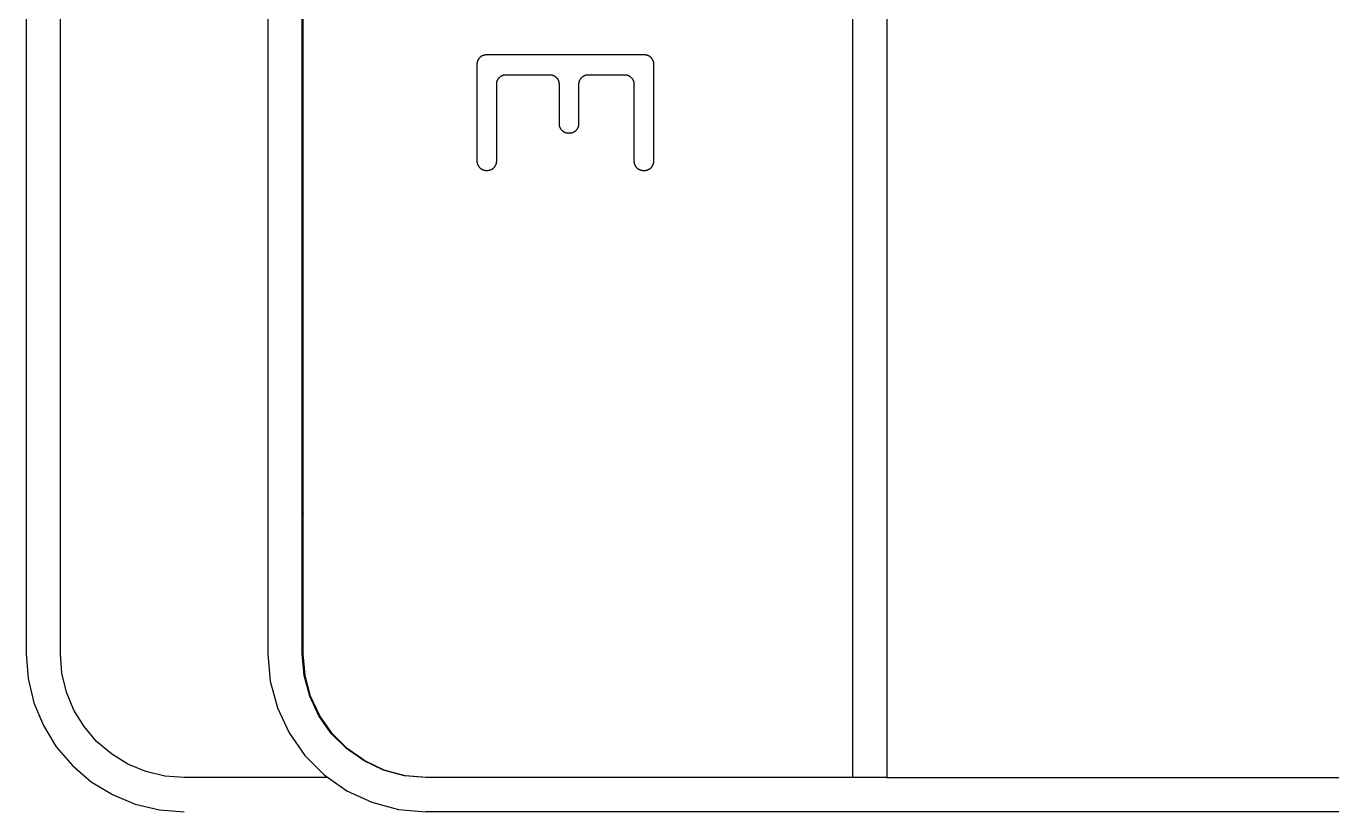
# Model space of a CAD drawing. Header units: millimetres. Extents: x 1287 to 5317, y -239 to 2577.
# Drawn here: x 3281.3 to 3471.4, y 557.6 to 672.1 of the extents above; entities that cross this region are included whole.
import ezdxf

# ---------------------------------------------------------------- set-up
doc = ezdxf.new("R2010")
doc.units = ezdxf.units.MM
doc.header["$MEASUREMENT"] = 0
doc.layers.add('Utwórz2D linie widoczne', color=7, linetype='Continuous', true_color=0x000000)

msp = doc.modelspace()

# ---------------------------------------------------------------- linework, layer by layer
at = {"layer": 'Utwórz2D linie widoczne'}
for p, q in [((3401.61, 932.65), (3401.61, 562.65)), ((3406.61, 932.65), (3406.61, 562.65)), ((3316.46, 914.65), (3316.46, 580.65)), ((3321.46, 580.65), (3321.46, 914.65)), ((3321.61, 580.65), (3321.61, 914.65)), ((3281.26, 869.65), (3281.26, 625.65)), ((3286.26, 625.65), (3286.26, 869.65)), ((3347.21, 667.37), (3347.19, 667.33)), ((3347.24, 667.4), (3347.21, 667.37)), ((3347.27, 667.44), (3347.24, 667.4)), ((3347.31, 667.47), (3347.27, 667.44)), ((3347.34, 667.5), (3347.31, 667.47)), ((3347.37, 667.53), (3347.34, 667.5)), ((3347.41, 667.56), (3347.37, 667.53)), ((3347.45, 667.59), (3347.41, 667.56)), ((3347.48, 667.62), (3347.45, 667.59)), ((3347.52, 667.64), (3347.48, 667.62)), ((3347.56, 667.67), (3347.52, 667.64)), ((3347.6, 667.69), (3347.56, 667.67)), ((3347.64, 667.71), (3347.6, 667.69)), ((3347.68, 667.74), (3347.64, 667.71)), ((3347.73, 667.75), (3347.68, 667.74)), ((3347.77, 667.77), (3347.73, 667.75)), ((3347.81, 667.79), (3347.77, 667.77)), ((3347.86, 667.8), (3347.81, 667.79)), ((3347.9, 667.82), (3347.86, 667.8)), ((3347.95, 667.83), (3347.9, 667.82)), ((3347.99, 667.84), (3347.95, 667.83)), ((3348.04, 667.85), (3347.99, 667.84)), ((3348.08, 667.85), (3348.04, 667.85)), ((3348.13, 667.86), (3348.08, 667.85)), ((3348.17, 667.86), (3348.13, 667.86)), ((3348.22, 667.87), (3348.17, 667.86)), ((3348.27, 667.87), (3348.22, 667.87)), ((3371.3, 667.87), (3348.27, 667.87)), ((3371.35, 667.87), (3371.3, 667.87)), ((3371.4, 667.86), (3371.35, 667.87)), ((3371.44, 667.86), (3371.4, 667.86)), ((3371.49, 667.85), (3371.44, 667.86)), ((3371.53, 667.85), (3371.49, 667.85)), ((3371.58, 667.84), (3371.53, 667.85)), ((3371.63, 667.83), (3371.58, 667.84)), ((3371.67, 667.82), (3371.63, 667.83)), ((3371.71, 667.8), (3371.67, 667.82)), ((3371.76, 667.79), (3371.71, 667.8)), ((3371.8, 667.77), (3371.76, 667.79)), ((3371.85, 667.75), (3371.8, 667.77)), ((3371.89, 667.74), (3371.85, 667.75)), ((3371.93, 667.71), (3371.89, 667.74)), ((3371.97, 667.69), (3371.93, 667.71)), ((3372.01, 667.67), (3371.97, 667.69)), ((3372.05, 667.64), (3372.01, 667.67)), ((3372.09, 667.62), (3372.05, 667.64)), ((3372.12, 667.59), (3372.09, 667.62)), ((3372.16, 667.56), (3372.12, 667.59)), ((3372.2, 667.53), (3372.16, 667.56)), ((3372.23, 667.5), (3372.2, 667.53)), ((3372.26, 667.47), (3372.23, 667.5)), ((3372.3, 667.44), (3372.26, 667.47)), ((3372.33, 667.4), (3372.3, 667.44)), ((3372.36, 667.37), (3372.33, 667.4)), ((3372.39, 667.33), (3372.36, 667.37)), ((3346.92, 666.65), (3346.91, 666.6)), ((3346.91, 666.6), (3346.91, 666.56)), ((3346.91, 666.56), (3346.91, 666.51)), ((3346.91, 666.51), (3346.91, 652.41)), ((3346.93, 666.74), (3346.92, 666.69)), ((3346.92, 666.69), (3346.92, 666.65)), ((3346.94, 666.79), (3346.93, 666.74)), ((3346.95, 666.83), (3346.94, 666.79)), ((3346.96, 666.88), (3346.95, 666.83)), ((3346.97, 666.92), (3346.96, 666.88)), ((3346.99, 666.96), (3346.97, 666.92)), ((3347, 667.01), (3346.99, 666.96)), ((3347.02, 667.05), (3347, 667.01)), ((3347.04, 667.09), (3347.02, 667.05)), ((3347.06, 667.13), (3347.04, 667.09)), ((3347.08, 667.17), (3347.06, 667.13)), ((3347.11, 667.21), (3347.08, 667.17)), ((3347.13, 667.25), (3347.11, 667.21)), ((3347.16, 667.29), (3347.13, 667.25)), ((3347.19, 667.33), (3347.16, 667.29)), ((3372.41, 667.29), (3372.39, 667.33)), ((3372.44, 667.25), (3372.41, 667.29)), ((3372.46, 667.21), (3372.44, 667.25)), ((3372.49, 667.17), (3372.46, 667.21)), ((3372.51, 667.13), (3372.49, 667.17)), ((3372.53, 667.09), (3372.51, 667.13)), ((3372.55, 667.05), (3372.53, 667.09)), ((3372.57, 667.01), (3372.55, 667.05)), ((3372.58, 666.96), (3372.57, 667.01)), ((3372.6, 666.92), (3372.58, 666.96)), ((3372.61, 666.88), (3372.6, 666.92)), ((3372.62, 666.83), (3372.61, 666.88)), ((3372.63, 666.79), (3372.62, 666.83)), ((3372.64, 666.74), (3372.63, 666.79)), ((3372.65, 666.69), (3372.64, 666.74)), ((3372.66, 666.65), (3372.65, 666.69)), ((3372.66, 666.6), (3372.66, 666.65)), ((3372.66, 666.56), (3372.66, 666.6)), ((3372.66, 666.51), (3372.66, 666.56)), ((3372.66, 652.41), (3372.66, 666.51)), ((3349.78, 663.77), (3349.79, 663.81)), ((3349.78, 663.72), (3349.78, 663.77)), ((3349.78, 663.67), (3349.78, 663.72)), ((3349.78, 663.63), (3349.78, 663.67)), ((3349.78, 652.41), (3349.78, 663.63)), ((3349.79, 663.81), (3349.8, 663.86)), ((3349.8, 663.9), (3349.81, 663.95)), ((3349.8, 663.86), (3349.8, 663.9)), ((3349.81, 663.95), (3349.83, 663.99)), ((3349.83, 663.99), (3349.84, 664.04)), ((3349.84, 664.04), (3349.85, 664.08)), ((3349.85, 664.08), (3349.87, 664.12)), ((3349.87, 664.12), (3349.89, 664.17)), ((3349.89, 664.17), (3349.91, 664.21)), ((3349.91, 664.21), (3349.93, 664.25)), ((3349.93, 664.25), (3349.95, 664.29)), ((3349.95, 664.29), (3349.97, 664.33)), ((3349.97, 664.33), (3350, 664.37)), ((3350, 664.37), (3350.02, 664.41)), ((3350.02, 664.41), (3350.05, 664.45)), ((3350.05, 664.45), (3350.08, 664.48)), ((3350.08, 664.48), (3350.11, 664.52)), ((3350.11, 664.52), (3350.14, 664.55)), ((3350.14, 664.55), (3350.17, 664.59)), ((3350.17, 664.59), (3350.21, 664.62)), ((3350.21, 664.62), (3350.24, 664.65)), ((3350.24, 664.65), (3350.28, 664.68)), ((3350.28, 664.68), (3350.31, 664.71)), ((3350.31, 664.71), (3350.35, 664.74)), ((3350.35, 664.74), (3350.39, 664.76)), ((3350.39, 664.76), (3350.43, 664.79)), ((3350.43, 664.79), (3350.47, 664.81)), ((3350.47, 664.81), (3350.51, 664.83)), ((3350.51, 664.83), (3350.55, 664.85)), ((3350.55, 664.85), (3350.59, 664.87)), ((3350.59, 664.87), (3350.64, 664.89)), ((3350.64, 664.89), (3350.68, 664.91)), ((3350.68, 664.91), (3350.72, 664.92)), ((3350.72, 664.92), (3350.77, 664.93)), ((3350.77, 664.93), (3350.81, 664.95)), ((3350.81, 664.95), (3350.86, 664.96)), ((3350.86, 664.96), (3350.9, 664.96)), ((3350.9, 664.96), (3350.95, 664.97)), ((3350.95, 664.97), (3351, 664.98)), ((3351, 664.98), (3351.04, 664.98)), ((3351.04, 664.98), (3351.09, 664.98)), ((3351.09, 664.98), (3351.13, 664.98)), ((3351.13, 664.98), (3357.5, 664.98)), ((3357.5, 664.98), (3357.55, 664.98)), ((3357.55, 664.98), (3357.6, 664.98)), ((3357.6, 664.98), (3357.64, 664.98)), ((3357.64, 664.98), (3357.69, 664.97)), ((3357.69, 664.97), (3357.73, 664.96)), ((3357.73, 664.96), (3357.78, 664.96)), ((3357.78, 664.96), (3357.83, 664.95)), ((3357.83, 664.95), (3357.87, 664.93)), ((3357.87, 664.93), (3357.91, 664.92)), ((3357.91, 664.92), (3357.96, 664.91)), ((3357.96, 664.91), (3358, 664.89)), ((3358, 664.89), (3358.04, 664.87)), ((3358.04, 664.87), (3358.09, 664.85)), ((3358.09, 664.85), (3358.13, 664.83)), ((3358.13, 664.83), (3358.17, 664.81)), ((3358.17, 664.81), (3358.21, 664.79)), ((3358.21, 664.79), (3358.25, 664.76)), ((3358.25, 664.76), (3358.29, 664.74)), ((3358.29, 664.74), (3358.32, 664.71)), ((3358.32, 664.71), (3358.36, 664.68)), ((3358.36, 664.68), (3358.4, 664.65)), ((3358.4, 664.65), (3358.43, 664.62)), ((3358.43, 664.62), (3358.46, 664.59)), ((3358.46, 664.59), (3358.5, 664.55)), ((3358.5, 664.55), (3358.53, 664.52)), ((3358.53, 664.52), (3358.56, 664.48)), ((3358.56, 664.48), (3358.59, 664.45)), ((3358.59, 664.45), (3358.61, 664.41)), ((3358.61, 664.41), (3358.64, 664.37)), ((3358.64, 664.37), (3358.66, 664.33)), ((3358.66, 664.33), (3358.69, 664.29)), ((3358.69, 664.29), (3358.71, 664.25)), ((3358.71, 664.25), (3358.73, 664.21)), ((3358.73, 664.21), (3358.75, 664.17)), ((3358.75, 664.17), (3358.77, 664.12)), ((3358.77, 664.12), (3358.78, 664.08)), ((3358.78, 664.08), (3358.8, 664.04)), ((3358.8, 664.04), (3358.81, 663.99)), ((3358.81, 663.99), (3358.82, 663.95)), ((3358.82, 663.95), (3358.83, 663.9)), ((3358.83, 663.9), (3358.84, 663.86)), ((3358.84, 663.86), (3358.85, 663.81)), ((3358.85, 663.81), (3358.85, 663.77)), ((3358.85, 663.77), (3358.86, 663.72)), ((3358.86, 663.72), (3358.86, 663.67)), ((3358.86, 663.67), (3358.86, 663.63)), ((3358.86, 663.63), (3358.86, 657.86)), ((3361.76, 663.72), (3361.77, 663.77)), ((3361.76, 663.67), (3361.76, 663.72)), ((3361.76, 663.63), (3361.76, 663.67)), ((3361.76, 657.86), (3361.76, 663.63)), ((3361.77, 663.81), (3361.78, 663.86)), ((3361.77, 663.77), (3361.77, 663.81)), ((3361.78, 663.86), (3361.79, 663.9)), ((3361.79, 663.9), (3361.8, 663.95)), ((3361.8, 663.95), (3361.81, 663.99)), ((3361.81, 663.99), (3361.82, 664.04)), ((3361.82, 664.04), (3361.84, 664.08)), ((3361.84, 664.08), (3361.85, 664.12)), ((3361.85, 664.12), (3361.87, 664.17)), ((3361.87, 664.17), (3361.89, 664.21)), ((3361.89, 664.21), (3361.91, 664.25)), ((3361.91, 664.25), (3361.93, 664.29)), ((3361.93, 664.29), (3361.96, 664.33)), ((3361.96, 664.33), (3361.98, 664.37)), ((3361.98, 664.37), (3362.01, 664.41)), ((3362.01, 664.41), (3362.04, 664.45)), ((3362.04, 664.45), (3362.06, 664.48)), ((3362.06, 664.48), (3362.09, 664.52)), ((3362.09, 664.52), (3362.12, 664.55)), ((3362.12, 664.55), (3362.16, 664.59)), ((3362.16, 664.59), (3362.19, 664.62)), ((3362.19, 664.62), (3362.22, 664.65)), ((3362.22, 664.65), (3362.26, 664.68)), ((3362.26, 664.68), (3362.3, 664.71)), ((3362.3, 664.71), (3362.33, 664.74)), ((3362.33, 664.74), (3362.37, 664.76)), ((3362.37, 664.76), (3362.41, 664.79)), ((3362.41, 664.79), (3362.45, 664.81)), ((3362.45, 664.81), (3362.49, 664.83)), ((3362.49, 664.83), (3362.53, 664.85)), ((3362.53, 664.85), (3362.58, 664.87)), ((3362.58, 664.87), (3362.62, 664.89)), ((3362.62, 664.89), (3362.66, 664.91)), ((3362.66, 664.91), (3362.71, 664.92)), ((3362.71, 664.92), (3362.75, 664.93)), ((3362.75, 664.93), (3362.8, 664.95)), ((3362.8, 664.95), (3362.84, 664.96)), ((3362.84, 664.96), (3362.89, 664.96)), ((3362.89, 664.96), (3362.93, 664.97)), ((3362.93, 664.97), (3362.98, 664.98)), ((3362.98, 664.98), (3363.02, 664.98)), ((3363.02, 664.98), (3363.07, 664.98)), ((3363.07, 664.98), (3363.12, 664.98)), ((3363.12, 664.98), (3368.41, 664.98)), ((3368.41, 664.98), (3368.45, 664.98)), ((3368.45, 664.98), (3368.5, 664.98)), ((3368.5, 664.98), (3368.55, 664.98)), ((3368.55, 664.98), (3368.59, 664.97)), ((3368.59, 664.97), (3368.64, 664.96)), ((3368.64, 664.96), (3368.68, 664.96)), ((3368.68, 664.96), (3368.73, 664.95)), ((3368.73, 664.95), (3368.77, 664.93)), ((3368.77, 664.93), (3368.82, 664.92)), ((3368.82, 664.92), (3368.86, 664.91)), ((3368.86, 664.91), (3368.91, 664.89)), ((3368.91, 664.89), (3368.95, 664.87)), ((3368.95, 664.87), (3368.99, 664.85)), ((3368.99, 664.85), (3369.03, 664.83)), ((3369.03, 664.83), (3369.07, 664.81)), ((3369.07, 664.81), (3369.11, 664.79)), ((3369.11, 664.79), (3369.15, 664.76)), ((3369.15, 664.76), (3369.19, 664.74)), ((3369.19, 664.74), (3369.23, 664.71)), ((3369.23, 664.71), (3369.26, 664.68)), ((3369.26, 664.68), (3369.3, 664.65)), ((3369.3, 664.65), (3369.33, 664.62)), ((3369.33, 664.62), (3369.37, 664.59)), ((3369.37, 664.59), (3369.4, 664.55)), ((3369.4, 664.55), (3369.43, 664.52)), ((3369.43, 664.52), (3369.46, 664.48)), ((3369.46, 664.48), (3369.49, 664.45)), ((3369.49, 664.45), (3369.52, 664.41)), ((3369.52, 664.41), (3369.54, 664.37)), ((3369.54, 664.37), (3369.57, 664.33)), ((3369.57, 664.33), (3369.59, 664.29)), ((3369.59, 664.29), (3369.61, 664.25)), ((3369.61, 664.25), (3369.63, 664.21)), ((3369.63, 664.21), (3369.65, 664.17)), ((3369.65, 664.17), (3369.67, 664.12)), ((3369.67, 664.12), (3369.69, 664.08)), ((3369.69, 664.08), (3369.7, 664.04)), ((3369.7, 664.04), (3369.71, 663.99)), ((3369.71, 663.99), (3369.73, 663.95)), ((3369.73, 663.95), (3369.74, 663.9)), ((3369.74, 663.9), (3369.75, 663.86)), ((3369.75, 663.86), (3369.75, 663.81)), ((3369.75, 663.81), (3369.76, 663.77)), ((3369.76, 663.77), (3369.76, 663.72)), ((3369.76, 663.72), (3369.76, 663.67)), ((3369.76, 663.67), (3369.76, 663.63)), ((3369.76, 663.63), (3369.76, 652.41)), ((3358.86, 657.86), (3358.86, 657.81)), ((3361.76, 657.81), (3361.76, 657.86)), ((3358.86, 657.81), (3358.87, 657.77)), ((3358.87, 657.77), (3358.87, 657.72)), ((3358.87, 657.72), (3358.87, 657.67)), ((3358.87, 657.67), (3358.88, 657.63)), ((3358.88, 657.63), (3358.89, 657.58)), ((3358.89, 657.58), (3358.9, 657.54)), ((3358.9, 657.54), (3358.91, 657.49)), ((3358.91, 657.49), (3358.93, 657.45)), ((3358.93, 657.45), (3358.94, 657.4)), ((3358.94, 657.4), (3358.96, 657.36)), ((3358.96, 657.36), (3358.97, 657.32)), ((3358.97, 657.32), (3358.99, 657.27)), ((3358.99, 657.27), (3359.01, 657.23)), ((3359.01, 657.23), (3359.04, 657.19)), ((3359.04, 657.19), (3359.06, 657.15)), ((3359.06, 657.15), (3359.08, 657.11)), ((3359.08, 657.11), (3359.11, 657.07)), ((3359.11, 657.07), (3359.14, 657.04)), ((3359.14, 657.04), (3359.17, 657)), ((3359.17, 657), (3359.2, 656.97)), ((3359.2, 656.97), (3359.23, 656.93)), ((3359.23, 656.93), (3359.26, 656.9)), ((3359.26, 656.9), (3359.29, 656.87)), ((3359.29, 656.87), (3359.33, 656.83)), ((3359.33, 656.83), (3359.36, 656.8)), ((3359.36, 656.8), (3359.4, 656.78)), ((3359.4, 656.78), (3359.44, 656.75)), ((3359.44, 656.75), (3359.48, 656.72)), ((3359.48, 656.72), (3359.51, 656.7)), ((3359.51, 656.7), (3359.55, 656.67)), ((3359.55, 656.67), (3359.6, 656.65)), ((3359.6, 656.65), (3359.64, 656.63)), ((3359.64, 656.63), (3359.68, 656.61)), ((3359.68, 656.61), (3359.72, 656.59)), ((3359.72, 656.59), (3359.77, 656.58)), ((3359.77, 656.58), (3359.81, 656.56)), ((3359.81, 656.56), (3359.85, 656.55)), ((3359.85, 656.55), (3359.9, 656.54)), ((3359.9, 656.54), (3359.94, 656.53)), ((3359.94, 656.53), (3359.99, 656.52)), ((3359.99, 656.52), (3360.04, 656.51)), ((3360.04, 656.51), (3360.08, 656.51)), ((3360.08, 656.51), (3360.13, 656.5)), ((3360.13, 656.5), (3360.17, 656.5)), ((3360.17, 656.5), (3360.22, 656.5)), ((3360.22, 656.5), (3360.4, 656.5)), ((3360.4, 656.5), (3360.45, 656.5)), ((3360.45, 656.5), (3360.49, 656.5)), ((3360.49, 656.5), (3360.54, 656.51)), ((3360.54, 656.51), (3360.59, 656.51)), ((3360.59, 656.51), (3360.63, 656.52)), ((3360.63, 656.52), (3360.68, 656.53)), ((3360.68, 656.53), (3360.72, 656.54)), ((3360.72, 656.54), (3360.77, 656.55)), ((3360.77, 656.55), (3360.81, 656.56)), ((3360.81, 656.56), (3360.86, 656.58)), ((3360.86, 656.58), (3360.9, 656.59)), ((3360.9, 656.59), (3360.94, 656.61)), ((3360.94, 656.61), (3360.98, 656.63)), ((3360.98, 656.63), (3361.03, 656.65)), ((3361.03, 656.65), (3361.07, 656.67)), ((3361.07, 656.67), (3361.11, 656.7)), ((3361.11, 656.7), (3361.15, 656.72)), ((3361.15, 656.72), (3361.18, 656.75)), ((3361.18, 656.75), (3361.22, 656.78)), ((3361.22, 656.78), (3361.26, 656.8)), ((3361.26, 656.8), (3361.29, 656.83)), ((3361.29, 656.83), (3361.33, 656.87)), ((3361.33, 656.87), (3361.36, 656.9)), ((3361.36, 656.9), (3361.39, 656.93)), ((3361.39, 656.93), (3361.42, 656.97)), ((3361.42, 656.97), (3361.45, 657)), ((3361.45, 657), (3361.48, 657.04)), ((3361.48, 657.04), (3361.51, 657.07)), ((3361.51, 657.07), (3361.54, 657.11)), ((3361.54, 657.11), (3361.56, 657.15)), ((3361.56, 657.15), (3361.58, 657.19)), ((3361.58, 657.19), (3361.61, 657.23)), ((3361.61, 657.23), (3361.63, 657.27)), ((3361.63, 657.27), (3361.65, 657.32)), ((3361.65, 657.32), (3361.66, 657.36)), ((3361.66, 657.36), (3361.68, 657.4)), ((3361.68, 657.4), (3361.7, 657.45)), ((3361.7, 657.45), (3361.71, 657.49)), ((3361.71, 657.49), (3361.72, 657.54)), ((3361.72, 657.54), (3361.73, 657.58)), ((3361.73, 657.58), (3361.74, 657.63)), ((3361.74, 657.63), (3361.75, 657.67)), ((3361.75, 657.72), (3361.76, 657.77)), ((3361.75, 657.67), (3361.75, 657.72)), ((3361.76, 657.77), (3361.76, 657.81)), ((3346.91, 652.41), (3346.91, 652.37)), ((3346.91, 652.37), (3346.91, 652.32)), ((3346.91, 652.32), (3346.92, 652.27)), ((3346.92, 652.27), (3346.92, 652.23)), ((3346.92, 652.23), (3346.93, 652.18)), ((3346.93, 652.18), (3346.94, 652.14)), ((3349.75, 652.14), (3349.76, 652.18)), ((3349.76, 652.23), (3349.77, 652.27)), ((3349.76, 652.18), (3349.76, 652.23)), ((3349.77, 652.32), (3349.78, 652.37)), ((3349.77, 652.27), (3349.77, 652.32)), ((3349.78, 652.37), (3349.78, 652.41)), ((3369.76, 652.41), (3369.77, 652.37)), ((3369.77, 652.37), (3369.77, 652.32)), ((3369.77, 652.32), (3369.77, 652.27)), ((3369.77, 652.27), (3369.78, 652.23)), ((3369.78, 652.23), (3369.78, 652.18)), ((3369.78, 652.18), (3369.79, 652.14)), ((3372.63, 652.14), (3372.64, 652.18)), ((3372.64, 652.18), (3372.65, 652.23)), ((3372.65, 652.23), (3372.66, 652.27)), ((3372.66, 652.37), (3372.66, 652.41)), ((3372.66, 652.32), (3372.66, 652.37)), ((3372.66, 652.27), (3372.66, 652.32)), ((3346.94, 652.14), (3346.95, 652.09)), ((3346.95, 652.09), (3346.96, 652.05)), ((3346.96, 652.05), (3346.97, 652)), ((3346.97, 652), (3346.99, 651.96)), ((3346.99, 651.96), (3347, 651.92)), ((3347, 651.92), (3347.02, 651.87)), ((3347.02, 651.87), (3347.04, 651.83)), ((3347.04, 651.83), (3347.06, 651.79)), ((3347.06, 651.79), (3347.08, 651.75)), ((3347.08, 651.75), (3347.11, 651.71)), ((3347.11, 651.71), (3347.13, 651.67)), ((3347.13, 651.67), (3347.16, 651.63)), ((3347.16, 651.63), (3347.19, 651.59)), ((3347.19, 651.59), (3347.21, 651.56)), ((3347.21, 651.56), (3347.24, 651.52)), ((3347.24, 651.52), (3347.27, 651.49)), ((3347.27, 651.49), (3347.31, 651.45)), ((3347.31, 651.45), (3347.34, 651.42)), ((3347.34, 651.42), (3347.37, 651.39)), ((3347.37, 651.39), (3347.41, 651.36)), ((3347.41, 651.36), (3347.45, 651.33)), ((3347.45, 651.33), (3347.48, 651.3)), ((3347.48, 651.3), (3347.52, 651.28)), ((3347.52, 651.28), (3347.56, 651.25)), ((3347.56, 651.25), (3347.6, 651.23)), ((3347.6, 651.23), (3347.64, 651.21)), ((3347.64, 651.21), (3347.68, 651.19)), ((3347.68, 651.19), (3347.73, 651.17)), ((3347.73, 651.17), (3347.77, 651.15)), ((3347.77, 651.15), (3347.81, 651.13)), ((3347.81, 651.13), (3347.86, 651.12)), ((3347.86, 651.12), (3347.9, 651.11)), ((3347.9, 651.11), (3347.95, 651.09)), ((3347.95, 651.09), (3347.99, 651.08)), ((3347.99, 651.08), (3348.04, 651.07)), ((3348.04, 651.07), (3348.08, 651.07)), ((3348.08, 651.07), (3348.13, 651.06)), ((3348.13, 651.06), (3348.17, 651.06)), ((3348.17, 651.06), (3348.22, 651.06)), ((3348.22, 651.06), (3348.27, 651.06)), ((3348.27, 651.06), (3348.42, 651.06)), ((3348.42, 651.06), (3348.46, 651.06)), ((3348.46, 651.06), (3348.51, 651.06)), ((3348.51, 651.06), (3348.56, 651.06)), ((3348.56, 651.06), (3348.6, 651.07)), ((3348.6, 651.07), (3348.65, 651.07)), ((3348.65, 651.07), (3348.69, 651.08)), ((3348.69, 651.08), (3348.74, 651.09)), ((3348.74, 651.09), (3348.78, 651.11)), ((3348.78, 651.11), (3348.83, 651.12)), ((3348.83, 651.12), (3348.87, 651.13)), ((3348.87, 651.13), (3348.92, 651.15)), ((3348.92, 651.15), (3348.96, 651.17)), ((3348.96, 651.17), (3349, 651.19)), ((3349, 651.19), (3349.04, 651.21)), ((3349.04, 651.21), (3349.08, 651.23)), ((3349.08, 651.23), (3349.12, 651.25)), ((3349.12, 651.25), (3349.16, 651.28)), ((3349.16, 651.28), (3349.2, 651.3)), ((3349.2, 651.3), (3349.24, 651.33)), ((3349.24, 651.33), (3349.28, 651.36)), ((3349.28, 651.36), (3349.31, 651.39)), ((3349.31, 651.39), (3349.35, 651.42)), ((3349.35, 651.42), (3349.38, 651.45)), ((3349.38, 651.45), (3349.41, 651.49)), ((3349.41, 651.49), (3349.44, 651.52)), ((3349.44, 651.52), (3349.47, 651.56)), ((3349.47, 651.56), (3349.5, 651.59)), ((3349.5, 651.59), (3349.53, 651.63)), ((3349.53, 651.63), (3349.55, 651.67)), ((3349.55, 651.67), (3349.58, 651.71)), ((3349.58, 651.71), (3349.6, 651.75)), ((3349.6, 651.75), (3349.62, 651.79)), ((3349.62, 651.79), (3349.64, 651.83)), ((3349.64, 651.83), (3349.66, 651.87)), ((3349.66, 651.87), (3349.68, 651.92)), ((3349.68, 651.92), (3349.7, 651.96)), ((3349.7, 651.96), (3349.71, 652)), ((3349.71, 652), (3349.73, 652.05)), ((3349.73, 652.05), (3349.74, 652.09)), ((3349.74, 652.09), (3349.75, 652.14)), ((3369.79, 652.14), (3369.8, 652.09)), ((3369.8, 652.09), (3369.82, 652.05)), ((3369.82, 652.05), (3369.83, 652)), ((3369.83, 652), (3369.84, 651.96)), ((3369.84, 651.96), (3369.86, 651.92)), ((3369.86, 651.92), (3369.88, 651.87)), ((3369.88, 651.87), (3369.9, 651.83)), ((3369.9, 651.83), (3369.92, 651.79)), ((3369.92, 651.79), (3369.94, 651.75)), ((3369.94, 651.75), (3369.96, 651.71)), ((3369.96, 651.71), (3369.99, 651.67)), ((3369.99, 651.67), (3370.01, 651.63)), ((3370.01, 651.63), (3370.04, 651.59)), ((3370.04, 651.59), (3370.07, 651.56)), ((3370.07, 651.56), (3370.1, 651.52)), ((3370.1, 651.52), (3370.13, 651.49)), ((3370.13, 651.49), (3370.16, 651.45)), ((3370.16, 651.45), (3370.2, 651.42)), ((3370.2, 651.42), (3370.23, 651.39)), ((3370.23, 651.39), (3370.27, 651.36)), ((3370.27, 651.36), (3370.3, 651.33)), ((3370.3, 651.33), (3370.34, 651.3)), ((3370.34, 651.3), (3370.38, 651.28)), ((3370.38, 651.28), (3370.42, 651.25)), ((3370.42, 651.25), (3370.46, 651.23)), ((3370.46, 651.23), (3370.5, 651.21)), ((3370.5, 651.21), (3370.54, 651.19)), ((3370.54, 651.19), (3370.58, 651.17)), ((3370.58, 651.17), (3370.62, 651.15)), ((3370.62, 651.15), (3370.67, 651.13)), ((3370.67, 651.13), (3370.71, 651.12)), ((3370.71, 651.12), (3370.76, 651.11)), ((3370.76, 651.11), (3370.8, 651.09)), ((3370.8, 651.09), (3370.85, 651.08)), ((3370.85, 651.08), (3370.89, 651.07)), ((3370.89, 651.07), (3370.94, 651.07)), ((3370.94, 651.07), (3370.98, 651.06)), ((3370.98, 651.06), (3371.03, 651.06)), ((3371.03, 651.06), (3371.08, 651.06)), ((3371.08, 651.06), (3371.12, 651.06)), ((3371.12, 651.06), (3371.3, 651.06)), ((3371.3, 651.06), (3371.35, 651.06)), ((3371.35, 651.06), (3371.4, 651.06)), ((3371.4, 651.06), (3371.44, 651.06)), ((3371.44, 651.06), (3371.49, 651.07)), ((3371.49, 651.07), (3371.53, 651.07)), ((3371.53, 651.07), (3371.58, 651.08)), ((3371.58, 651.08), (3371.63, 651.09)), ((3371.63, 651.09), (3371.67, 651.11)), ((3371.67, 651.11), (3371.71, 651.12)), ((3371.71, 651.12), (3371.76, 651.13)), ((3371.76, 651.13), (3371.8, 651.15)), ((3371.8, 651.15), (3371.85, 651.17)), ((3371.85, 651.17), (3371.89, 651.19)), ((3371.89, 651.19), (3371.93, 651.21)), ((3371.93, 651.21), (3371.97, 651.23)), ((3371.97, 651.23), (3372.01, 651.25)), ((3372.01, 651.25), (3372.05, 651.28)), ((3372.05, 651.28), (3372.09, 651.3)), ((3372.09, 651.3), (3372.12, 651.33)), ((3372.12, 651.33), (3372.16, 651.36)), ((3372.16, 651.36), (3372.2, 651.39)), ((3372.2, 651.39), (3372.23, 651.42)), ((3372.23, 651.42), (3372.26, 651.45)), ((3372.26, 651.45), (3372.3, 651.49)), ((3372.3, 651.49), (3372.33, 651.52)), ((3372.33, 651.52), (3372.36, 651.56)), ((3372.36, 651.56), (3372.39, 651.59)), ((3372.39, 651.59), (3372.41, 651.63)), ((3372.41, 651.63), (3372.44, 651.67)), ((3372.44, 651.67), (3372.46, 651.71)), ((3372.46, 651.71), (3372.49, 651.75)), ((3372.49, 651.75), (3372.51, 651.79)), ((3372.51, 651.79), (3372.53, 651.83)), ((3372.53, 651.83), (3372.55, 651.87)), ((3372.55, 651.87), (3372.57, 651.92)), ((3372.57, 651.92), (3372.58, 651.96)), ((3372.58, 651.96), (3372.6, 652)), ((3372.6, 652), (3372.61, 652.05)), ((3372.61, 652.05), (3372.62, 652.09)), ((3372.62, 652.09), (3372.63, 652.14)), ((3281.26, 625.65), (3281.26, 580.65)), ((3286.26, 580.65), (3286.26, 625.65)), ((3321.46, 604.57), (3321.61, 604.57)), ((3321.46, 601.65), (3321.49, 601.51)), ((3321.49, 601.51), (3321.53, 601.37)), ((3321.53, 601.37), (3321.57, 601.23)), ((3321.57, 601.23), (3321.61, 601.09)), ((3321.46, 592.65), (3321.61, 592.65)), ((3281.26, 580.65), (3281.54, 577.05)), ((3286.48, 577.83), (3286.26, 580.65)), ((3316.46, 580.65), (3316.81, 576.66)), ((3321.74, 577.52), (3321.46, 580.65)), ((3321.88, 577.52), (3321.61, 580.65)), ((3281.54, 577.05), (3282.39, 573.54)), ((3287.14, 575.09), (3286.48, 577.83)), ((3316.81, 576.66), (3317.85, 572.78)), ((3322.55, 574.49), (3321.74, 577.52)), ((3322.69, 574.49), (3321.88, 577.52)), ((3288.22, 572.48), (3287.14, 575.09)), ((3323.88, 571.65), (3322.55, 574.49)), ((3324.01, 571.65), (3322.69, 574.49)), ((3282.39, 573.54), (3283.77, 570.21)), ((3289.7, 570.07), (3288.22, 572.48)), ((3317.85, 572.78), (3319.54, 569.15)), ((3325.67, 569.08), (3323.88, 571.65)), ((3325.81, 569.08), (3324.01, 571.65)), ((3283.77, 570.21), (3285.65, 567.13)), ((3291.53, 567.92), (3289.7, 570.07)), ((3319.54, 569.15), (3321.84, 565.87)), ((3327.89, 566.86), (3325.67, 569.08)), ((3328.02, 566.86), (3325.81, 569.08)), ((3285.65, 567.13), (3288, 564.39)), ((3293.68, 566.09), (3291.53, 567.92)), ((3330.46, 565.06), (3327.89, 566.86)), ((3330.58, 565.06), (3328.02, 566.86)), ((3296.09, 564.61), (3293.68, 566.09)), ((3321.84, 565.87), (3324.68, 563.03)), ((3333.31, 563.73), (3330.46, 565.06)), ((3333.41, 563.73), (3330.58, 565.06)), ((3288, 564.39), (3290.74, 562.04)), ((3298.7, 563.53), (3296.09, 564.61)), ((3301.44, 562.87), (3298.7, 563.53)), ((3304.26, 562.65), (3301.44, 562.87)), ((3324.68, 563.03), (3327.96, 560.73)), ((3336.34, 562.92), (3333.31, 563.73)), ((3336.43, 562.92), (3333.41, 563.73)), ((3339.46, 562.65), (3336.34, 562.92)), ((3339.54, 562.65), (3336.43, 562.92)), ((3290.74, 562.04), (3293.82, 560.16)), ((3321.26, 562.65), (3304.26, 562.65)), ((3325.22, 562.65), (3321.26, 562.65)), ((3339.54, 562.65), (3339.46, 562.65)), ((3401.61, 562.65), (3339.54, 562.65)), ((3406.61, 562.65), (3401.61, 562.65)), ((3406.61, 562.65), (3486.61, 562.65)), ((3293.82, 560.16), (3297.15, 558.77)), ((3327.96, 560.73), (3331.6, 559.04)), ((3331.6, 559.04), (3335.47, 558)), ((3297.15, 558.77), (3300.66, 557.93)), ((3300.66, 557.93), (3304.26, 557.65)), ((3335.47, 558), (3339.46, 557.65)), ((3638.46, 557.65), (3339.46, 557.65))]:
    msp.add_line(p, q, dxfattribs=at)

doc.saveas('drawing.dxf')
